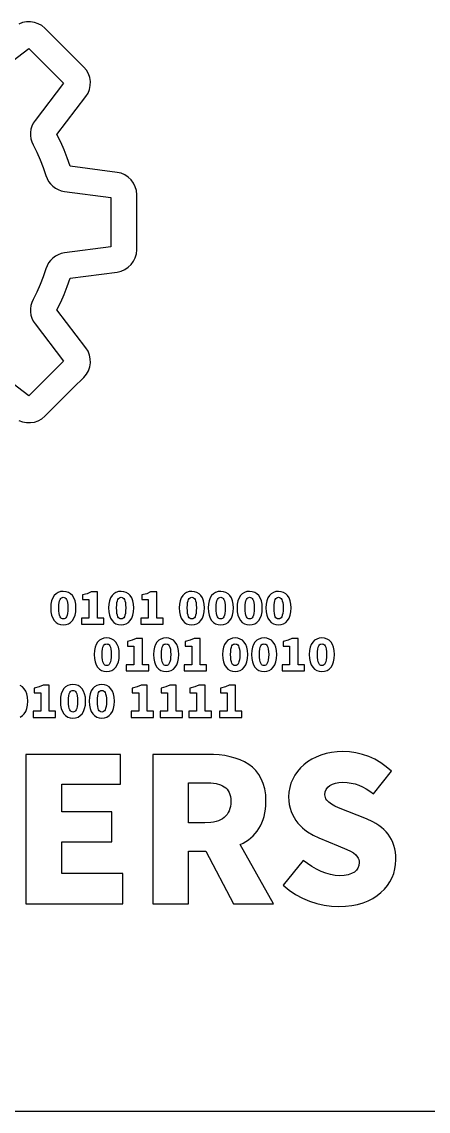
# Model space of a CAD drawing. Extents: x -295 to 296, y -191 to 193.
# Drawn here: x -115.85 to -100.69, y -154.78 to -114.16 of the extents above; entities that cross this region are included whole.
import ezdxf

# ---------------------------------------------------------------- set-up
doc = ezdxf.new("R2010")
doc.units = 0
doc.layers.add('레이어_1', color=18, linetype='CONTINUOUS')
doc.layers.add('레이어_2', color=1, linetype='CONTINUOUS')

msp = doc.modelspace()

# ---------------------------------------------------------------- linework, layer by layer
at = {"layer": '레이어_1'}
msp.add_lwpolyline([(-168.94, -154.775), (-168.454, -154.775), (-92.218, -154.775)], dxfattribs=at)
at = {"layer": '레이어_2'}
for points in [[(-115.956, -129.017), (-115.816, -129.071), (-115.669, -129.099), (-115.52, -129.101), (-115.372, -129.079), (-115.23, -129.031), (-115.098, -128.96), (-114.981, -128.863), (-114.597, -128.479), (-113.915, -127.797), (-113.532, -127.414), (-113.434, -127.296), (-113.36, -127.164), (-113.312, -127.023), (-113.289, -126.877), (-113.292, -126.728), (-113.321, -126.582), (-113.376, -126.442), (-113.458, -126.311), (-114.536, -124.898), (-114.394, -124.612), (-114.265, -124.32), (-114.15, -124.023), (-114.048, -123.72), (-112.289, -123.485), (-112.139, -123.45), (-112, -123.391), (-111.876, -123.308), (-111.769, -123.205), (-111.682, -123.086), (-111.616, -122.952), (-111.575, -122.807), (-111.561, -122.653), (-111.561, -122.107), (-111.561, -121.143), (-111.561, -120.604), (-111.575, -120.45), (-111.616, -120.305), (-111.682, -120.171), (-111.769, -120.052), (-111.876, -119.949), (-112, -119.866), (-112.138, -119.806), (-112.289, -119.772), (-114.047, -119.537), (-114.149, -119.233), (-114.265, -118.935), (-114.394, -118.642), (-114.536, -118.356), (-113.459, -116.946), (-113.377, -116.816), (-113.321, -116.675), (-113.292, -116.529), (-113.289, -116.381), (-113.312, -116.234), (-113.36, -116.093), (-113.434, -115.961), (-113.532, -115.843), (-113.917, -115.458), (-114.598, -114.776), (-114.981, -114.393), (-115.098, -114.297), (-115.229, -114.226), (-115.371, -114.178), (-115.519, -114.156), (-115.668, -114.158), (-115.815, -114.186), (-115.955, -114.24)], [(-115.956, -129.017), (-115.816, -129.071), (-115.669, -129.099), (-115.52, -129.101), (-115.372, -129.079), (-115.23, -129.031), (-115.098, -128.96), (-114.981, -128.863), (-114.597, -128.479), (-113.915, -127.797), (-113.532, -127.414), (-113.434, -127.296), (-113.36, -127.164), (-113.312, -127.023), (-113.289, -126.877), (-113.292, -126.728), (-113.321, -126.582), (-113.376, -126.442), (-113.458, -126.311), (-114.536, -124.898), (-114.394, -124.612), (-114.265, -124.32), (-114.15, -124.023), (-114.048, -123.72), (-112.289, -123.485), (-112.139, -123.45), (-112, -123.391), (-111.876, -123.308), (-111.769, -123.205), (-111.682, -123.086), (-111.616, -122.952), (-111.575, -122.807), (-111.561, -122.653), (-111.561, -122.107), (-111.561, -121.143), (-111.561, -120.604), (-111.575, -120.45), (-111.616, -120.305), (-111.682, -120.171), (-111.769, -120.052), (-111.876, -119.949), (-112, -119.866), (-112.138, -119.806), (-112.289, -119.772), (-114.047, -119.537), (-114.149, -119.233), (-114.265, -118.935), (-114.394, -118.642), (-114.536, -118.356), (-113.459, -116.946), (-113.377, -116.816), (-113.321, -116.675), (-113.292, -116.529), (-113.289, -116.381), (-113.312, -116.234), (-113.36, -116.093), (-113.434, -115.961), (-113.532, -115.843), (-113.917, -115.458), (-114.598, -114.776), (-114.981, -114.393), (-115.098, -114.297), (-115.229, -114.226), (-115.371, -114.178), (-115.519, -114.156), (-115.668, -114.158), (-115.815, -114.186), (-115.955, -114.24)], [(-116.975, -116.211), (-115.586, -115.152), (-114.291, -116.447), (-115.353, -117.837), (-115.419, -117.939), (-115.469, -118.048), (-115.503, -118.162), (-115.52, -118.28), (-115.52, -118.399), (-115.504, -118.517), (-115.47, -118.633), (-115.42, -118.745), (-115.281, -119.02), (-115.156, -119.303), (-115.045, -119.592), (-114.948, -119.886), (-114.905, -120.001), (-114.846, -120.107), (-114.774, -120.203), (-114.689, -120.287), (-114.594, -120.358), (-114.489, -120.415), (-114.376, -120.457), (-114.257, -120.482), (-112.524, -120.713), (-112.524, -122.544), (-114.257, -122.775), (-114.376, -122.8), (-114.488, -122.842), (-114.593, -122.898), (-114.688, -122.969), (-114.773, -123.053), (-114.846, -123.149), (-114.905, -123.255), (-114.949, -123.37), (-115.045, -123.663), (-115.156, -123.952), (-115.282, -124.234), (-115.422, -124.509), (-115.472, -124.621), (-115.505, -124.738), (-115.521, -124.856), (-115.52, -124.975), (-115.503, -125.093), (-115.469, -125.207), (-115.419, -125.316), (-115.352, -125.417), (-114.29, -126.809), (-115.586, -128.105), (-116.974, -127.044)], [(-116.975, -116.211), (-115.586, -115.152), (-114.291, -116.447), (-115.353, -117.837), (-115.419, -117.939), (-115.469, -118.048), (-115.503, -118.162), (-115.52, -118.28), (-115.52, -118.399), (-115.504, -118.517), (-115.47, -118.633), (-115.42, -118.745), (-115.281, -119.02), (-115.156, -119.303), (-115.045, -119.592), (-114.948, -119.886), (-114.905, -120.001), (-114.846, -120.107), (-114.774, -120.203), (-114.689, -120.287), (-114.594, -120.358), (-114.489, -120.415), (-114.376, -120.457), (-114.257, -120.482), (-112.524, -120.713), (-112.524, -122.544), (-114.257, -122.775), (-114.376, -122.8), (-114.488, -122.842), (-114.593, -122.898), (-114.688, -122.969), (-114.773, -123.053), (-114.846, -123.149), (-114.905, -123.255), (-114.949, -123.37), (-115.045, -123.663), (-115.156, -123.952), (-115.282, -124.234), (-115.422, -124.509), (-115.472, -124.621), (-115.505, -124.738), (-115.521, -124.856), (-115.52, -124.975), (-115.503, -125.093), (-115.469, -125.207), (-115.419, -125.316), (-115.352, -125.417), (-114.29, -126.809), (-115.586, -128.105), (-116.974, -127.044)], [(-115.903, -140.077), (-115.822, -140.027), (-115.754, -139.957), (-115.698, -139.867), (-115.657, -139.759), (-115.632, -139.631), (-115.623, -139.485), (-115.632, -139.34), (-115.657, -139.214), (-115.698, -139.108), (-115.754, -139.021), (-115.822, -138.954), (-115.903, -138.906)]]:
    msp.add_lwpolyline(points, dxfattribs=at)
for points in [[(-114.298, -136.644), (-114.197, -136.634), (-114.106, -136.604), (-114.026, -136.553), (-113.957, -136.483), (-113.902, -136.394), (-113.861, -136.285), (-113.835, -136.158), (-113.827, -136.011), (-113.835, -135.867), (-113.861, -135.741), (-113.902, -135.635), (-113.957, -135.548), (-114.026, -135.481), (-114.106, -135.432), (-114.197, -135.404), (-114.298, -135.394), (-114.399, -135.403), (-114.49, -135.432), (-114.57, -135.48), (-114.637, -135.547), (-114.692, -135.633), (-114.732, -135.74), (-114.757, -135.866), (-114.766, -136.011), (-114.757, -136.158), (-114.732, -136.285), (-114.692, -136.394), (-114.637, -136.483), (-114.57, -136.553), (-114.49, -136.604), (-114.399, -136.634)], [(-114.298, -136.419), (-114.332, -136.415), (-114.364, -136.402), (-114.393, -136.377), (-114.418, -136.339), (-114.438, -136.285), (-114.454, -136.214), (-114.463, -136.123), (-114.467, -136.011), (-114.463, -135.9), (-114.454, -135.81), (-114.438, -135.741), (-114.418, -135.69), (-114.393, -135.653), (-114.364, -135.63), (-114.332, -135.618), (-114.298, -135.615), (-114.264, -135.618), (-114.232, -135.63), (-114.203, -135.653), (-114.177, -135.69), (-114.156, -135.741), (-114.14, -135.81), (-114.13, -135.9), (-114.126, -136.011), (-114.13, -136.123), (-114.14, -136.214), (-114.156, -136.285), (-114.177, -136.339), (-114.203, -136.377), (-114.232, -136.402), (-114.264, -136.415)], [(-113.625, -136.621), (-112.786, -136.621), (-112.786, -136.389), (-113.026, -136.389), (-113.026, -135.416), (-113.258, -135.416), (-113.404, -135.479), (-113.587, -135.525), (-113.587, -135.701), (-113.344, -135.701), (-113.344, -136.389), (-113.625, -136.389)], [(-112.142, -136.644), (-112.042, -136.634), (-111.95, -136.604), (-111.87, -136.553), (-111.801, -136.483), (-111.746, -136.394), (-111.705, -136.285), (-111.68, -136.158), (-111.671, -136.011), (-111.68, -135.867), (-111.705, -135.741), (-111.746, -135.635), (-111.801, -135.548), (-111.87, -135.481), (-111.95, -135.432), (-112.042, -135.404), (-112.142, -135.394), (-112.243, -135.403), (-112.334, -135.432), (-112.414, -135.48), (-112.482, -135.547), (-112.536, -135.633), (-112.577, -135.74), (-112.602, -135.866), (-112.61, -136.011), (-112.602, -136.158), (-112.577, -136.285), (-112.536, -136.394), (-112.482, -136.483), (-112.414, -136.553), (-112.334, -136.604), (-112.243, -136.634)], [(-112.142, -136.419), (-112.177, -136.415), (-112.208, -136.402), (-112.237, -136.377), (-112.262, -136.339), (-112.282, -136.285), (-112.298, -136.214), (-112.307, -136.123), (-112.311, -136.011), (-112.307, -135.9), (-112.298, -135.81), (-112.282, -135.741), (-112.262, -135.69), (-112.237, -135.653), (-112.208, -135.63), (-112.177, -135.618), (-112.142, -135.615), (-112.108, -135.618), (-112.076, -135.63), (-112.047, -135.653), (-112.021, -135.69), (-112, -135.741), (-111.984, -135.81), (-111.974, -135.9), (-111.97, -136.011), (-111.974, -136.123), (-111.984, -136.214), (-112, -136.285), (-112.021, -136.339), (-112.047, -136.377), (-112.076, -136.402), (-112.108, -136.415)], [(-111.409, -136.621), (-110.571, -136.621), (-110.571, -136.389), (-110.81, -136.389), (-110.81, -135.416), (-111.042, -135.416), (-111.189, -135.479), (-111.371, -135.525), (-111.371, -135.701), (-111.128, -135.701), (-111.128, -136.389), (-111.409, -136.389)], [(-109.508, -136.644), (-109.407, -136.634), (-109.316, -136.604), (-109.235, -136.553), (-109.167, -136.483), (-109.111, -136.394), (-109.07, -136.285), (-109.045, -136.158), (-109.036, -136.011), (-109.045, -135.867), (-109.07, -135.741), (-109.111, -135.635), (-109.167, -135.548), (-109.235, -135.481), (-109.316, -135.432), (-109.407, -135.404), (-109.508, -135.394), (-109.608, -135.403), (-109.699, -135.432), (-109.779, -135.48), (-109.847, -135.547), (-109.901, -135.633), (-109.942, -135.74), (-109.967, -135.866), (-109.975, -136.011), (-109.967, -136.158), (-109.942, -136.285), (-109.901, -136.394), (-109.847, -136.483), (-109.779, -136.553), (-109.699, -136.604), (-109.608, -136.634)], [(-109.508, -136.419), (-109.542, -136.415), (-109.573, -136.402), (-109.602, -136.377), (-109.627, -136.339), (-109.647, -136.285), (-109.663, -136.214), (-109.673, -136.123), (-109.676, -136.011), (-109.673, -135.9), (-109.663, -135.81), (-109.647, -135.741), (-109.627, -135.69), (-109.602, -135.653), (-109.573, -135.63), (-109.542, -135.618), (-109.508, -135.615), (-109.473, -135.618), (-109.441, -135.63), (-109.412, -135.653), (-109.386, -135.69), (-109.365, -135.741), (-109.349, -135.81), (-109.339, -135.9), (-109.335, -136.011), (-109.339, -136.123), (-109.349, -136.214), (-109.365, -136.285), (-109.386, -136.339), (-109.412, -136.377), (-109.441, -136.402), (-109.473, -136.415)], [(-108.43, -136.644), (-108.329, -136.634), (-108.238, -136.604), (-108.157, -136.553), (-108.089, -136.483), (-108.033, -136.394), (-107.992, -136.285), (-107.967, -136.158), (-107.958, -136.011), (-107.967, -135.867), (-107.992, -135.741), (-108.033, -135.635), (-108.089, -135.548), (-108.157, -135.481), (-108.238, -135.432), (-108.329, -135.404), (-108.43, -135.394), (-108.53, -135.403), (-108.621, -135.432), (-108.701, -135.48), (-108.769, -135.547), (-108.824, -135.633), (-108.864, -135.74), (-108.889, -135.866), (-108.898, -136.011), (-108.889, -136.158), (-108.864, -136.285), (-108.824, -136.394), (-108.769, -136.483), (-108.701, -136.553), (-108.621, -136.604), (-108.53, -136.634)], [(-108.43, -136.419), (-108.464, -136.415), (-108.496, -136.402), (-108.524, -136.377), (-108.549, -136.339), (-108.57, -136.285), (-108.585, -136.214), (-108.595, -136.123), (-108.598, -136.011), (-108.595, -135.9), (-108.585, -135.81), (-108.57, -135.741), (-108.549, -135.69), (-108.524, -135.653), (-108.496, -135.63), (-108.464, -135.618), (-108.43, -135.615), (-108.395, -135.618), (-108.363, -135.63), (-108.334, -135.653), (-108.309, -135.69), (-108.287, -135.741), (-108.271, -135.81), (-108.261, -135.9), (-108.258, -136.011), (-108.261, -136.123), (-108.271, -136.214), (-108.287, -136.285), (-108.309, -136.339), (-108.334, -136.377), (-108.363, -136.402), (-108.395, -136.415)], [(-107.352, -136.644), (-107.251, -136.634), (-107.16, -136.604), (-107.079, -136.553), (-107.011, -136.483), (-106.955, -136.394), (-106.914, -136.285), (-106.889, -136.158), (-106.88, -136.011), (-106.889, -135.867), (-106.914, -135.741), (-106.955, -135.635), (-107.011, -135.548), (-107.079, -135.481), (-107.16, -135.432), (-107.251, -135.404), (-107.352, -135.394), (-107.453, -135.403), (-107.543, -135.432), (-107.623, -135.48), (-107.691, -135.547), (-107.746, -135.633), (-107.786, -135.74), (-107.811, -135.866), (-107.82, -136.011), (-107.811, -136.158), (-107.786, -136.285), (-107.746, -136.394), (-107.691, -136.483), (-107.623, -136.553), (-107.543, -136.604), (-107.453, -136.634)], [(-107.352, -136.419), (-107.386, -136.415), (-107.418, -136.402), (-107.446, -136.377), (-107.471, -136.339), (-107.492, -136.285), (-107.507, -136.214), (-107.517, -136.123), (-107.52, -136.011), (-107.517, -135.9), (-107.507, -135.81), (-107.492, -135.741), (-107.471, -135.69), (-107.446, -135.653), (-107.418, -135.63), (-107.386, -135.618), (-107.352, -135.615), (-107.318, -135.618), (-107.285, -135.63), (-107.256, -135.653), (-107.231, -135.69), (-107.209, -135.741), (-107.193, -135.81), (-107.183, -135.9), (-107.18, -136.011), (-107.183, -136.123), (-107.193, -136.214), (-107.209, -136.285), (-107.231, -136.339), (-107.256, -136.377), (-107.285, -136.402), (-107.318, -136.415)], [(-106.274, -136.644), (-106.173, -136.634), (-106.082, -136.604), (-106.001, -136.553), (-105.933, -136.483), (-105.878, -136.394), (-105.837, -136.285), (-105.811, -136.158), (-105.802, -136.011), (-105.811, -135.867), (-105.837, -135.741), (-105.878, -135.635), (-105.933, -135.548), (-106.001, -135.481), (-106.082, -135.432), (-106.173, -135.404), (-106.274, -135.394), (-106.375, -135.403), (-106.465, -135.432), (-106.545, -135.48), (-106.613, -135.547), (-106.668, -135.633), (-106.708, -135.74), (-106.733, -135.866), (-106.742, -136.011), (-106.733, -136.158), (-106.708, -136.285), (-106.668, -136.394), (-106.613, -136.483), (-106.545, -136.553), (-106.465, -136.604), (-106.375, -136.634)], [(-106.274, -136.419), (-106.308, -136.415), (-106.34, -136.402), (-106.368, -136.377), (-106.393, -136.339), (-106.414, -136.285), (-106.429, -136.214), (-106.439, -136.123), (-106.442, -136.011), (-106.439, -135.9), (-106.429, -135.81), (-106.414, -135.741), (-106.393, -135.69), (-106.368, -135.653), (-106.34, -135.63), (-106.308, -135.618), (-106.274, -135.615), (-106.24, -135.618), (-106.208, -135.63), (-106.178, -135.653), (-106.153, -135.69), (-106.132, -135.741), (-106.116, -135.81), (-106.105, -135.9), (-106.102, -136.011), (-106.105, -136.123), (-106.116, -136.214), (-106.132, -136.285), (-106.153, -136.339), (-106.178, -136.377), (-106.208, -136.402), (-106.24, -136.415)], [(-112.681, -138.381), (-112.581, -138.37), (-112.489, -138.34), (-112.409, -138.29), (-112.34, -138.22), (-112.285, -138.131), (-112.244, -138.022), (-112.219, -137.894), (-112.21, -137.748), (-112.219, -137.603), (-112.244, -137.478), (-112.285, -137.372), (-112.34, -137.285), (-112.409, -137.217), (-112.489, -137.169), (-112.581, -137.14), (-112.681, -137.13), (-112.782, -137.14), (-112.873, -137.169), (-112.953, -137.216), (-113.021, -137.283), (-113.075, -137.37), (-113.116, -137.476), (-113.141, -137.602), (-113.149, -137.748), (-113.141, -137.894), (-113.116, -138.022), (-113.075, -138.131), (-113.021, -138.22), (-112.953, -138.29), (-112.873, -138.34), (-112.782, -138.37)], [(-111.948, -138.358), (-111.109, -138.358), (-111.109, -138.126), (-111.349, -138.126), (-111.349, -137.153), (-111.581, -137.153), (-111.727, -137.216), (-111.91, -137.261), (-111.91, -137.437), (-111.667, -137.437), (-111.667, -138.126), (-111.948, -138.126)], [(-110.466, -138.381), (-110.365, -138.37), (-110.274, -138.34), (-110.193, -138.29), (-110.125, -138.22), (-110.069, -138.131), (-110.028, -138.022), (-110.003, -137.894), (-109.994, -137.748), (-110.003, -137.603), (-110.028, -137.478), (-110.069, -137.372), (-110.125, -137.285), (-110.193, -137.217), (-110.274, -137.169), (-110.365, -137.14), (-110.466, -137.13), (-110.566, -137.14), (-110.657, -137.169), (-110.737, -137.216), (-110.805, -137.283), (-110.86, -137.37), (-110.9, -137.476), (-110.925, -137.602), (-110.934, -137.748), (-110.925, -137.894), (-110.9, -138.022), (-110.86, -138.131), (-110.805, -138.22), (-110.737, -138.29), (-110.657, -138.34), (-110.566, -138.37)], [(-109.792, -138.358), (-108.954, -138.358), (-108.954, -138.126), (-109.193, -138.126), (-109.193, -137.153), (-109.425, -137.153), (-109.572, -137.216), (-109.755, -137.261), (-109.755, -137.437), (-109.511, -137.437), (-109.511, -138.126), (-109.792, -138.126)], [(-107.891, -138.381), (-107.79, -138.37), (-107.699, -138.34), (-107.618, -138.29), (-107.55, -138.22), (-107.494, -138.131), (-107.453, -138.022), (-107.428, -137.894), (-107.419, -137.748), (-107.428, -137.603), (-107.453, -137.478), (-107.494, -137.372), (-107.55, -137.285), (-107.618, -137.217), (-107.699, -137.169), (-107.79, -137.14), (-107.891, -137.13), (-107.991, -137.14), (-108.082, -137.169), (-108.162, -137.216), (-108.23, -137.283), (-108.285, -137.37), (-108.325, -137.476), (-108.35, -137.602), (-108.359, -137.748), (-108.35, -137.894), (-108.325, -138.022), (-108.285, -138.131), (-108.23, -138.22), (-108.162, -138.29), (-108.082, -138.34), (-107.991, -138.37)], [(-106.813, -138.381), (-106.712, -138.37), (-106.621, -138.34), (-106.54, -138.29), (-106.472, -138.22), (-106.417, -138.131), (-106.376, -138.022), (-106.35, -137.894), (-106.341, -137.748), (-106.35, -137.603), (-106.376, -137.478), (-106.417, -137.372), (-106.472, -137.285), (-106.54, -137.217), (-106.621, -137.169), (-106.712, -137.14), (-106.813, -137.13), (-106.914, -137.14), (-107.004, -137.169), (-107.084, -137.216), (-107.152, -137.283), (-107.207, -137.37), (-107.247, -137.476), (-107.272, -137.602), (-107.281, -137.748), (-107.272, -137.894), (-107.247, -138.022), (-107.207, -138.131), (-107.152, -138.22), (-107.084, -138.29), (-107.004, -138.34), (-106.914, -138.37)], [(-106.139, -138.358), (-105.301, -138.358), (-105.301, -138.126), (-105.54, -138.126), (-105.54, -137.153), (-105.772, -137.153), (-105.919, -137.216), (-106.102, -137.261), (-106.102, -137.437), (-105.859, -137.437), (-105.859, -138.126), (-106.139, -138.126)], [(-104.657, -138.381), (-104.556, -138.37), (-104.465, -138.34), (-104.385, -138.29), (-104.316, -138.22), (-104.261, -138.131), (-104.22, -138.022), (-104.194, -137.894), (-104.186, -137.748), (-104.194, -137.603), (-104.22, -137.478), (-104.261, -137.372), (-104.316, -137.285), (-104.385, -137.217), (-104.465, -137.169), (-104.556, -137.14), (-104.657, -137.13), (-104.758, -137.14), (-104.849, -137.169), (-104.928, -137.216), (-104.996, -137.283), (-105.051, -137.37), (-105.091, -137.476), (-105.116, -137.602), (-105.125, -137.748), (-105.116, -137.894), (-105.091, -138.022), (-105.051, -138.131), (-104.996, -138.22), (-104.928, -138.29), (-104.849, -138.34), (-104.758, -138.37)], [(-112.681, -138.156), (-112.716, -138.152), (-112.747, -138.139), (-112.776, -138.114), (-112.801, -138.075), (-112.821, -138.022), (-112.837, -137.951), (-112.846, -137.86), (-112.85, -137.748), (-112.846, -137.636), (-112.837, -137.547), (-112.821, -137.478), (-112.801, -137.426), (-112.776, -137.39), (-112.747, -137.367), (-112.716, -137.355), (-112.681, -137.351), (-112.647, -137.355), (-112.615, -137.367), (-112.586, -137.39), (-112.56, -137.426), (-112.539, -137.478), (-112.523, -137.547), (-112.513, -137.636), (-112.509, -137.748), (-112.513, -137.86), (-112.523, -137.951), (-112.539, -138.022), (-112.56, -138.075), (-112.586, -138.114), (-112.615, -138.139), (-112.647, -138.152)], [(-110.466, -138.156), (-110.5, -138.152), (-110.532, -138.139), (-110.56, -138.114), (-110.585, -138.075), (-110.606, -138.022), (-110.621, -137.951), (-110.631, -137.86), (-110.634, -137.748), (-110.631, -137.636), (-110.621, -137.547), (-110.606, -137.478), (-110.585, -137.426), (-110.56, -137.39), (-110.532, -137.367), (-110.5, -137.355), (-110.466, -137.351), (-110.431, -137.355), (-110.399, -137.367), (-110.37, -137.39), (-110.345, -137.426), (-110.323, -137.478), (-110.307, -137.547), (-110.297, -137.636), (-110.294, -137.748), (-110.297, -137.86), (-110.307, -137.951), (-110.323, -138.022), (-110.345, -138.075), (-110.37, -138.114), (-110.399, -138.139), (-110.431, -138.152)], [(-107.891, -138.156), (-107.925, -138.152), (-107.957, -138.139), (-107.985, -138.114), (-108.01, -138.075), (-108.031, -138.022), (-108.046, -137.951), (-108.056, -137.86), (-108.059, -137.748), (-108.056, -137.636), (-108.046, -137.547), (-108.031, -137.478), (-108.01, -137.426), (-107.985, -137.39), (-107.957, -137.367), (-107.925, -137.355), (-107.891, -137.351), (-107.857, -137.355), (-107.824, -137.367), (-107.795, -137.39), (-107.77, -137.426), (-107.748, -137.478), (-107.732, -137.547), (-107.722, -137.636), (-107.719, -137.748), (-107.722, -137.86), (-107.732, -137.951), (-107.748, -138.022), (-107.77, -138.075), (-107.795, -138.114), (-107.824, -138.139), (-107.857, -138.152)], [(-106.813, -138.156), (-106.847, -138.152), (-106.879, -138.139), (-106.907, -138.114), (-106.932, -138.075), (-106.953, -138.022), (-106.968, -137.951), (-106.978, -137.86), (-106.981, -137.748), (-106.978, -137.636), (-106.968, -137.547), (-106.953, -137.478), (-106.932, -137.426), (-106.907, -137.39), (-106.879, -137.367), (-106.847, -137.355), (-106.813, -137.351), (-106.779, -137.355), (-106.747, -137.367), (-106.717, -137.39), (-106.692, -137.426), (-106.671, -137.478), (-106.654, -137.547), (-106.644, -137.636), (-106.641, -137.748), (-106.644, -137.86), (-106.654, -137.951), (-106.671, -138.022), (-106.692, -138.075), (-106.717, -138.114), (-106.747, -138.139), (-106.779, -138.152)], [(-104.657, -138.156), (-104.691, -138.152), (-104.723, -138.139), (-104.752, -138.114), (-104.776, -138.075), (-104.797, -138.022), (-104.812, -137.951), (-104.822, -137.86), (-104.826, -137.748), (-104.822, -137.636), (-104.812, -137.547), (-104.797, -137.478), (-104.776, -137.426), (-104.752, -137.39), (-104.723, -137.367), (-104.691, -137.355), (-104.657, -137.351), (-104.623, -137.355), (-104.591, -137.367), (-104.562, -137.39), (-104.536, -137.426), (-104.515, -137.478), (-104.499, -137.547), (-104.488, -137.636), (-104.485, -137.748), (-104.488, -137.86), (-104.499, -137.951), (-104.515, -138.022), (-104.536, -138.075), (-104.562, -138.114), (-104.591, -138.139), (-104.623, -138.152)], [(-115.421, -140.095), (-114.583, -140.095), (-114.583, -139.863), (-114.822, -139.863), (-114.822, -138.89), (-115.054, -138.89), (-115.201, -138.952), (-115.384, -138.998), (-115.384, -139.174), (-115.14, -139.174), (-115.14, -139.863), (-115.421, -139.863)], [(-113.939, -140.117), (-113.838, -140.107), (-113.747, -140.077), (-113.666, -140.027), (-113.598, -139.957), (-113.543, -139.867), (-113.502, -139.759), (-113.476, -139.631), (-113.467, -139.485), (-113.476, -139.34), (-113.502, -139.214), (-113.543, -139.108), (-113.598, -139.021), (-113.666, -138.954), (-113.747, -138.906), (-113.838, -138.877), (-113.939, -138.867), (-114.04, -138.877), (-114.13, -138.905), (-114.21, -138.953), (-114.278, -139.02), (-114.333, -139.107), (-114.373, -139.213), (-114.398, -139.339), (-114.407, -139.485), (-114.398, -139.631), (-114.373, -139.759), (-114.333, -139.867), (-114.278, -139.957), (-114.21, -140.027), (-114.13, -140.077), (-114.04, -140.107)], [(-112.861, -140.117), (-112.76, -140.107), (-112.669, -140.077), (-112.588, -140.027), (-112.52, -139.957), (-112.465, -139.867), (-112.424, -139.759), (-112.398, -139.631), (-112.389, -139.485), (-112.398, -139.34), (-112.424, -139.214), (-112.465, -139.108), (-112.52, -139.021), (-112.588, -138.954), (-112.669, -138.906), (-112.76, -138.877), (-112.861, -138.867), (-112.962, -138.877), (-113.053, -138.905), (-113.132, -138.953), (-113.2, -139.02), (-113.255, -139.107), (-113.295, -139.213), (-113.32, -139.339), (-113.329, -139.485), (-113.32, -139.631), (-113.295, -139.759), (-113.255, -139.867), (-113.2, -139.957), (-113.132, -140.027), (-113.053, -140.077), (-112.962, -140.107)], [(-111.768, -140.095), (-110.93, -140.095), (-110.93, -139.863), (-111.169, -139.863), (-111.169, -138.89), (-111.401, -138.89), (-111.548, -138.952), (-111.731, -138.998), (-111.731, -139.174), (-111.487, -139.174), (-111.487, -139.863), (-111.768, -139.863)], [(-110.69, -140.095), (-109.852, -140.095), (-109.852, -139.863), (-110.091, -139.863), (-110.091, -138.89), (-110.324, -138.89), (-110.47, -138.952), (-110.653, -138.998), (-110.653, -139.174), (-110.41, -139.174), (-110.41, -139.863), (-110.69, -139.863)], [(-109.612, -140.095), (-108.774, -140.095), (-108.774, -139.863), (-109.014, -139.863), (-109.014, -138.89), (-109.246, -138.89), (-109.392, -138.952), (-109.575, -138.998), (-109.575, -139.174), (-109.332, -139.174), (-109.332, -139.863), (-109.612, -139.863)], [(-108.475, -140.095), (-107.636, -140.095), (-107.636, -139.863), (-107.876, -139.863), (-107.876, -138.89), (-108.108, -138.89), (-108.254, -138.952), (-108.437, -138.998), (-108.437, -139.174), (-108.194, -139.174), (-108.194, -139.863), (-108.475, -139.863)], [(-113.939, -139.893), (-113.973, -139.889), (-114.005, -139.875), (-114.033, -139.85), (-114.058, -139.812), (-114.079, -139.758), (-114.094, -139.687), (-114.104, -139.597), (-114.107, -139.485), (-114.104, -139.373), (-114.094, -139.284), (-114.079, -139.214), (-114.058, -139.163), (-114.033, -139.127), (-114.005, -139.104), (-113.973, -139.091), (-113.939, -139.088), (-113.905, -139.091), (-113.873, -139.104), (-113.843, -139.127), (-113.818, -139.163), (-113.797, -139.214), (-113.781, -139.284), (-113.77, -139.373), (-113.767, -139.485), (-113.77, -139.597), (-113.781, -139.687), (-113.797, -139.758), (-113.818, -139.812), (-113.843, -139.85), (-113.873, -139.875), (-113.905, -139.889)], [(-112.861, -139.893), (-112.895, -139.889), (-112.927, -139.875), (-112.955, -139.85), (-112.98, -139.812), (-113.001, -139.758), (-113.016, -139.687), (-113.026, -139.597), (-113.029, -139.485), (-113.026, -139.373), (-113.016, -139.284), (-113.001, -139.214), (-112.98, -139.163), (-112.955, -139.127), (-112.927, -139.104), (-112.895, -139.091), (-112.861, -139.088), (-112.827, -139.091), (-112.795, -139.104), (-112.765, -139.127), (-112.74, -139.163), (-112.719, -139.214), (-112.703, -139.284), (-112.692, -139.373), (-112.689, -139.485), (-112.692, -139.597), (-112.703, -139.687), (-112.719, -139.758), (-112.74, -139.812), (-112.765, -139.85), (-112.795, -139.875), (-112.827, -139.889)], [(-115.694, -147.041), (-112.079, -147.041), (-112.079, -145.918), (-114.354, -145.918), (-114.354, -144.736), (-112.491, -144.736), (-112.491, -143.613), (-114.354, -143.613), (-114.354, -142.58), (-112.161, -142.58), (-112.161, -141.472), (-115.694, -141.472)], [(-106.457, -147.041), (-107.7, -144.833), (-107.594, -144.779), (-107.493, -144.72), (-107.397, -144.654), (-107.307, -144.582), (-107.222, -144.505), (-107.143, -144.42), (-107.071, -144.33), (-107.005, -144.233), (-106.945, -144.13), (-106.893, -144.02), (-106.848, -143.904), (-106.81, -143.781), (-106.781, -143.652), (-106.759, -143.516), (-106.746, -143.373), (-106.742, -143.224), (-106.753, -142.982), (-106.787, -142.761), (-106.841, -142.562), (-106.915, -142.381), (-107.007, -142.22), (-107.117, -142.077), (-107.243, -141.952), (-107.385, -141.843), (-107.54, -141.749), (-107.708, -141.671), (-107.887, -141.607), (-108.078, -141.556), (-108.277, -141.518), (-108.485, -141.492), (-108.699, -141.477), (-108.92, -141.472), (-110.964, -141.472), (-110.964, -147.041), (-109.624, -147.041), (-109.624, -145.08), (-108.98, -145.08), (-107.954, -147.041)], [(-104.025, -147.146), (-103.779, -147.136), (-103.546, -147.109), (-103.328, -147.064), (-103.124, -147.004), (-102.934, -146.928), (-102.76, -146.839), (-102.6, -146.736), (-102.456, -146.622), (-102.328, -146.497), (-102.216, -146.362), (-102.12, -146.218), (-102.041, -146.066), (-101.979, -145.907), (-101.935, -145.743), (-101.908, -145.574), (-101.899, -145.402), (-101.904, -145.258), (-101.918, -145.122), (-101.941, -144.993), (-101.974, -144.871), (-102.015, -144.755), (-102.065, -144.646), (-102.124, -144.544), (-102.191, -144.447), (-102.266, -144.357), (-102.348, -144.272), (-102.439, -144.193), (-102.537, -144.12), (-102.642, -144.051), (-102.754, -143.988), (-102.999, -143.875), (-103.695, -143.598), (-104.036, -143.462), (-104.18, -143.397), (-104.303, -143.329), (-104.404, -143.257), (-104.478, -143.176), (-104.505, -143.131), (-104.525, -143.083), (-104.537, -143.032), (-104.541, -142.977), (-104.529, -142.871), (-104.495, -142.778), (-104.439, -142.698), (-104.362, -142.632), (-104.267, -142.58), (-104.153, -142.543), (-104.022, -142.52), (-103.875, -142.512), (-103.716, -142.519), (-103.564, -142.54), (-103.418, -142.574), (-103.277, -142.622), (-103.139, -142.682), (-103.002, -142.756), (-102.866, -142.841), (-102.73, -142.939), (-102.063, -142.101), (-102.255, -141.93), (-102.461, -141.781), (-102.681, -141.655), (-102.91, -141.552), (-103.147, -141.471), (-103.389, -141.413), (-103.632, -141.379), (-103.875, -141.367), (-104.092, -141.376), (-104.301, -141.401), (-104.501, -141.442), (-104.69, -141.499), (-104.868, -141.569), (-105.034, -141.653), (-105.188, -141.75), (-105.329, -141.858), (-105.456, -141.978), (-105.568, -142.107), (-105.665, -142.246), (-105.746, -142.393), (-105.811, -142.549), (-105.858, -142.71), (-105.886, -142.878), (-105.896, -143.051), (-105.89, -143.199), (-105.871, -143.34), (-105.842, -143.473), (-105.801, -143.598), (-105.751, -143.717), (-105.692, -143.829), (-105.625, -143.933), (-105.55, -144.031), (-105.468, -144.122), (-105.38, -144.206), (-105.287, -144.284), (-105.189, -144.356), (-104.982, -144.479), (-104.766, -144.578), (-104.055, -144.878), (-103.73, -145.016), (-103.595, -145.081), (-103.482, -145.147), (-103.391, -145.219), (-103.324, -145.301), (-103.3, -145.346), (-103.283, -145.395), (-103.272, -145.449), (-103.269, -145.507), (-103.28, -145.613), (-103.313, -145.709), (-103.368, -145.792), (-103.446, -145.862), (-103.548, -145.918), (-103.673, -145.959), (-103.822, -145.985), (-103.995, -145.993), (-104.163, -145.983), (-104.337, -145.952), (-104.513, -145.902), (-104.689, -145.835), (-104.863, -145.752), (-105.033, -145.655), (-105.195, -145.545), (-105.349, -145.424), (-106.106, -146.345), (-105.88, -146.532), (-105.639, -146.694), (-105.385, -146.832), (-105.121, -146.945), (-104.85, -147.033), (-104.575, -147.095), (-104.299, -147.133)], [(-109.624, -142.527), (-109.025, -142.527), (-108.8, -142.536), (-108.604, -142.562), (-108.437, -142.61), (-108.365, -142.641), (-108.3, -142.679), (-108.242, -142.723), (-108.192, -142.773), (-108.149, -142.83), (-108.114, -142.894), (-108.087, -142.965), (-108.067, -143.043), (-108.056, -143.129), (-108.052, -143.224), (-108.056, -143.319), (-108.067, -143.408), (-108.087, -143.492), (-108.114, -143.57), (-108.149, -143.641), (-108.192, -143.707), (-108.242, -143.767), (-108.3, -143.821), (-108.365, -143.868), (-108.437, -143.909), (-108.517, -143.944), (-108.604, -143.973), (-108.699, -143.995), (-108.8, -144.012), (-109.025, -144.024), (-109.624, -144.024)]]:
    msp.add_lwpolyline(points, close=True, dxfattribs=at)

doc.saveas('drawing.dxf')
